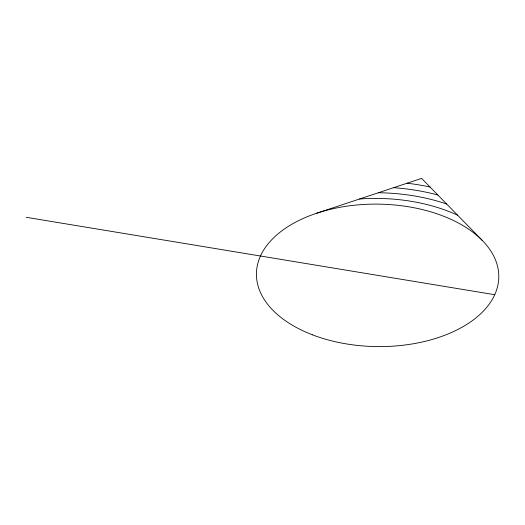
<?xml version="1.0" encoding="UTF-8"?>
<svg xmlns="http://www.w3.org/2000/svg" width="525" height="525" viewBox="0 0 525 525"><rect width="100%" height="100%" fill="white"/><g stroke="black" fill="none" stroke-linecap="round" stroke-linejoin="round"><path stroke-width="0.79" d="M316.785 213.196L421.595 178.395L482.416 240.562M26.25 217.311L494.734 294.715M378.4 192.741A140.575 82.628 0.8 0 1 446.657 204.015M407.092 183.212A159.968 94.028 0.8 0 1 430.008 186.998M359.54 199.001A130.882 76.932 0.8 0 1 457.603 215.204M393.632 187.681A150.275 88.325 0.8 0 1 437.817 194.978M312.329 334.779A121.19 71.229 0.8 0 0 498.665 279.7A121.19 71.229 0.8 0 0 321.838 211.608A121.19 71.229 0.8 0 0 312.329 334.779"/></g></svg>
